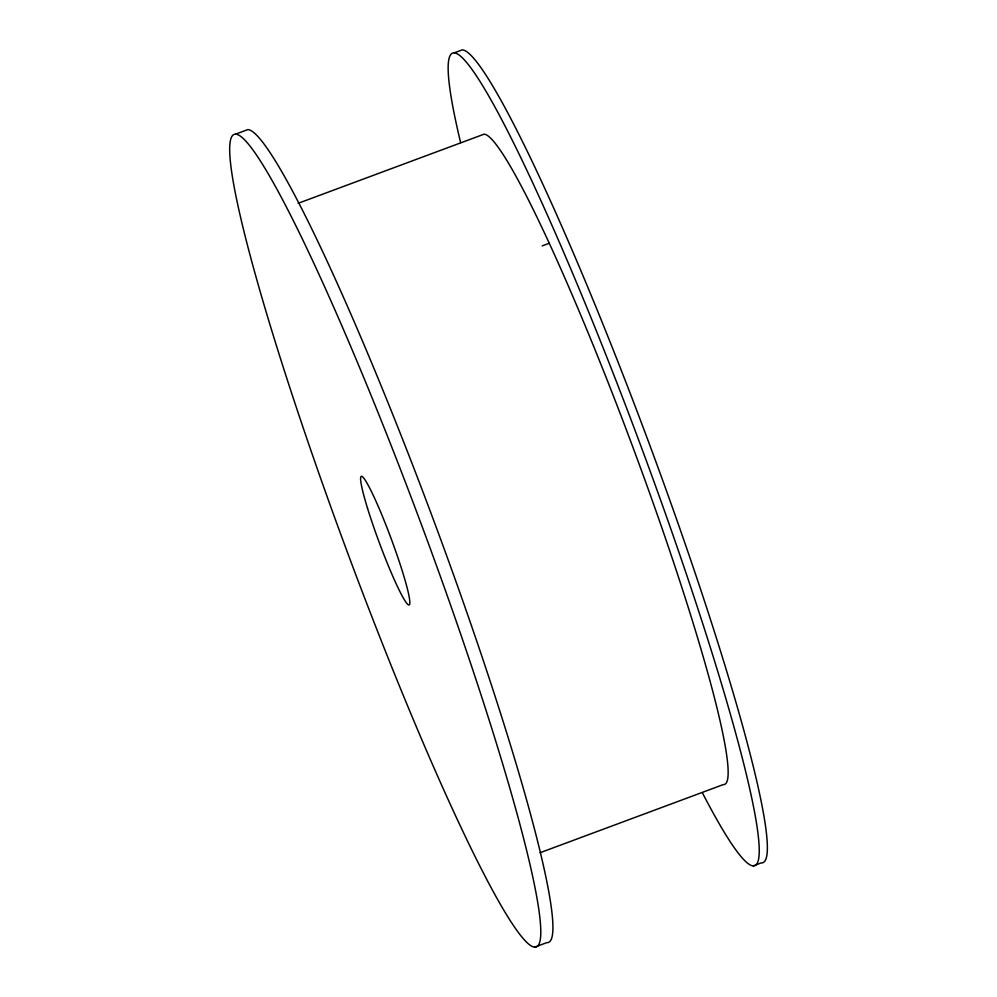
<?xml version="1.0" encoding="UTF-8"?>
<svg xmlns="http://www.w3.org/2000/svg" width="997" height="997" viewBox="0 0 997 997"><rect width="100%" height="100%" fill="white"/><g stroke="black" fill="none" stroke-linecap="round" stroke-linejoin="round"><path stroke-width="1.5" d="M235.741 134.096L247.879 129.585A433.483 39.519 69.6 0 1 440.4 538.592A433.483 39.519 69.6 0 1 546.817 942.639L534.679 947.15A433.483 39.519 69.6 0 1 273.19 335.204A433.483 39.519 69.6 0 1 347.754 339.516A433.483 39.519 69.6 0 1 534.679 947.15M454.221 52.853L462.321 49.85A433.483 39.519 69.6 0 1 654.842 458.857A433.483 39.519 69.6 0 1 761.259 862.904L753.171 865.907M298.115 203.326L484.118 134.159A346.782 31.605 69.6 0 1 638.13 461.374A346.782 31.605 69.6 0 1 723.274 784.602L540.175 852.684M542.194 245.885L549.272 243.243M460.602 142.559A433.483 39.519 69.6 0 1 529.407 175.721A433.483 39.519 69.6 0 1 732.683 722.351A433.483 39.519 69.6 0 1 702.486 792.976M367.482 508.109A68.619 6.256 69.6 0 0 408.87 604.98A68.619 6.256 69.6 0 0 379.284 508.794A68.619 6.256 69.6 0 0 367.482 508.109"/></g></svg>
